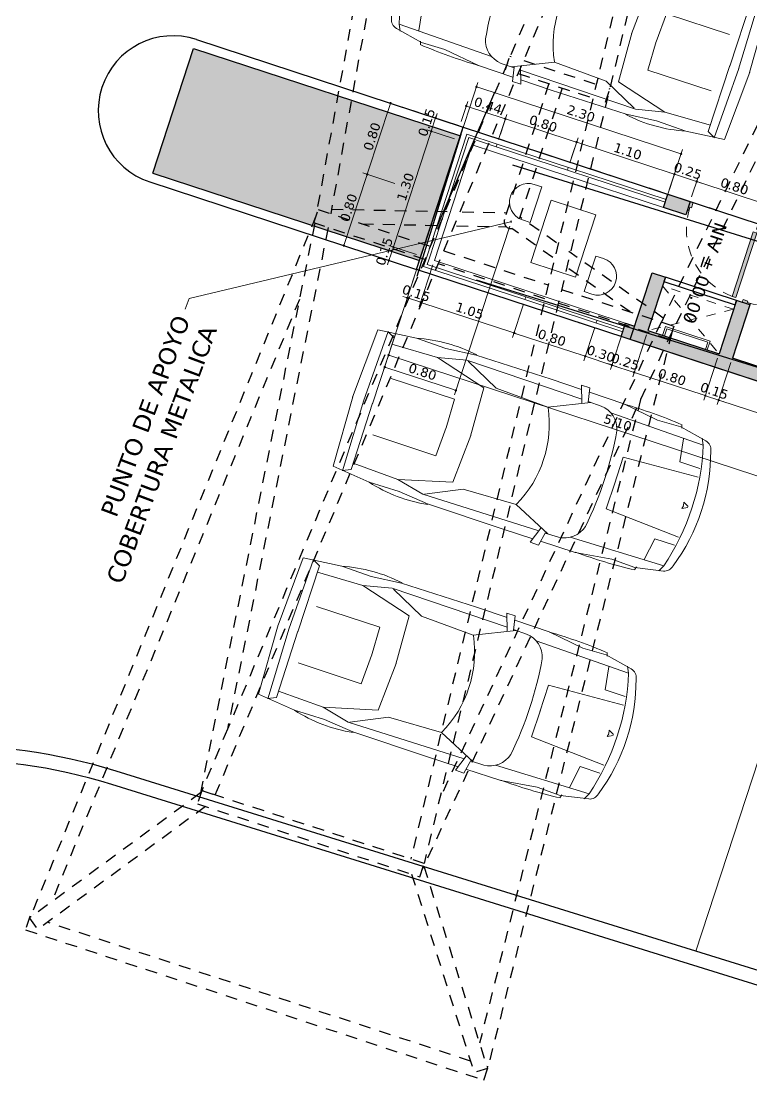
# Model space of a CAD drawing. Header units: millimetres. Extents: x 547073 to 557369, y 9424164 to 9429566.
# Drawn here: x 548942.98 to 548950.79, y 9427716.16 to 9427727.47 of the extents above; entities that cross this region are included whole.
import ezdxf
from ezdxf import colors
from ezdxf.entities.mleader import LeaderData, LeaderLine
from ezdxf.enums import TextEntityAlignment as Align
from ezdxf.math import Vec2, Vec3

# ---------------------------------------------------------------- set-up
doc = ezdxf.new("R2010")
doc.units = ezdxf.units.MM
doc.linetypes.add('Dash', pattern=[6.35, 3.175, -3.175])
doc.linetypes.add('HIDDEN2', pattern=[0.1875, 0.125, -0.0625])
for name, color, linetype, lineweight in [('- Cotas', 173, 'Continuous', 13), ('- Mobiliario', 30, 'Continuous', 13), ('- Muro', 4, 'Continuous', 25), ('- Muro.Bajo', 2, 'Continuous', 18), ('- Proyección', 8, 'Dash', 13), ('- Puertas', 1, 'Continuous', 13), ('- Texto', 5, 'Continuous', 13), ('- Vidrio', 151, 'Continuous', 5), ('a_MUEBLE', 3, 'Continuous', 5), ('GRASS', 81, 'Continuous', 0), ('textos', 52, 'Continuous', 20), ('trazado manzanas', 6, 'Continuous', 25), ('VEREDAS PATTY', 9, 'Continuous', 20), ('ZZZ - ELEVACIÓN 6', 250, 'Continuous', 5)]:
    doc.layers.add(name, color=color, linetype=linetype, lineweight=lineweight)
doc.layers.add('- Hatch', color=7, linetype='Continuous', lineweight=9, true_color=0x636363)
doc.layers.add('VEREDAS PP', color=9, linetype='Continuous')
doc.styles.add('- Txt K', font='verdana.ttf', dxfattribs={"height": 0.15})
doc.styles.add('B&B - Txt K', font='verdana.ttf', dxfattribs={"height": 0.1})
doc.dimstyles.new('1EN100 - MENORES', dxfattribs={"dimtxt": 0.1, "dimasz": 0.025, "dimexe": 0.05, "dimexo": 0.05, "dimgap": 0.025, "dimtad": 1, "dimzin": 1, "dimdsep": 46, "dimtxsty": 'B&B - Txt K', "dimblk": 'DOT', "dimcen": 0, "dimdle": 0.1, "dimclrd": 256, "dimclre": 256, "dimclrt": 7, "dimaunit": 1, "dimazin": 0, "dimtfac": 1, "dimtix": 1, "dimtmove": 0, "dimatfit": 1, "dimfxl": 0.1, "dimtvp": 1, "dimtolj": 1, "dimtzin": 0, "dimlwd": 9, "dimlwe": 9, "dimarcsym": 0})

# ---------------------------------------------------------------- blocks, each defined once
blk = doc.blocks.new('A$C59505A60')
at = {"true_color": 0xffffff}
h = blk.add_hatch(color=7, dxfattribs=at)
h.paths.add_polyline_path([(-0.019, 0.929), (-0.064, 0.925), (0.009, 0.114), (0.054, 0.118)])
h.paths.add_polyline_path([(0.033, 0.071), (0.013, 0.069), (0.009, 0.114), (-0.006, 0.112), (-0.01, 0.112), (0, 0), (0.039, 0.004)])
h.paths.add_polyline_path([(0.886, 0.194), (0.882, 0.193), (0.867, 0.192), (0.871, 0.147), (0.851, 0.145), (0.857, 0.078), (0.896, 0.081)])
at = {"lineweight": 9, "extrusion": (0, 0, -1)}
for p, q in [((-0.064, 0.925), (-0.019, 0.929)), ((0.009, 0.114), (-0.064, 0.925)), ((-0.019, 0.929), (0.054, 0.118)), ((0.054, 0.118), (0.009, 0.114))]:
    blk.add_line(p, q, dxfattribs=at)
at = {"lineweight": 9}
for p, q in [((0.851, 0.145), (0.871, 0.147)), ((0.857, 0.078), (0.851, 0.145)), ((0.867, 0.192), (0.882, 0.193)), ((0.871, 0.147), (0.867, 0.192)), ((0.882, 0.193), (0.886, 0.194)), ((0.886, 0.194), (0.896, 0.081)), ((-0.006, 0.112), (-0.01, 0.112)), ((-0.01, 0.112), (0, 0)), ((0.009, 0.114), (-0.006, 0.112)), ((0, 0), (0.039, 0.004)), ((0.013, 0.069), (0.009, 0.114)), ((0.033, 0.071), (0.013, 0.069)), ((0.039, 0.004), (0.033, 0.071)), ((0.896, 0.081), (0.857, 0.078))]:
    blk.add_line(p, q, dxfattribs=at)
at = {"color": 31, "linetype": 'HIDDEN2', "lineweight": 5}
blk.add_arc((0.013, 0.069), 0.861, 5.1936, 92.1948, dxfattribs=at)
blk = doc.blocks.new('_Dot')
at = {"color": 0, "linetype": 'ByBlock', "lineweight": -2}
blk.add_line((-0.5, 0), (-1, 0), dxfattribs=at)
at = {"color": 0, "linetype": 'ByBlock', "lineweight": 70, "const_width": 0.5}
blk.add_lwpolyline([(-0.25, 0, 1), (0.25, 0, 1)], format="xyb", close=True, dxfattribs=at)
blk = doc.blocks.new('*D11')
at = {"layer": '- Cotas', "lineweight": 9, "transparency": 16777216}
for p, q in [((543633.468, 9428082.49), (543633.468, 9428082.713)), ((543634.268, 9428082.49), (543634.268, 9428082.713)), ((543634.243, 9428082.663), (543633.493, 9428082.663))]:
    blk.add_line(p, q, dxfattribs=at)
at = {"layer": 'Defpoints', "color": 0, "transparency": 16777216}
for p in [(543633.468, 9428082.663), (543633.468, 9428082.44), (543634.268, 9428082.44)]:
    blk.add_point(p, dxfattribs=at)
at = {"layer": '- Cotas', "lineweight": 9, "transparency": 16777216, "xscale": 0.025, "yscale": 0.025, "zscale": 0.025, "rotation": 180}
blk.add_blockref('_Dot', (543633.468, 9428082.663), dxfattribs=at)
at = {"layer": '- Cotas', "lineweight": 9, "transparency": 16777216, "xscale": 0.025, "yscale": 0.025, "zscale": 0.025}
blk.add_blockref('_Dot', (543634.268, 9428082.663), dxfattribs=at)
at = {"layer": '- Cotas', "color": 7, "transparency": 16777216, "insert": (543633.868, 9428082.74), "char_height": 0.1, "attachment_point": 5, "style": 'B&B - Txt K'}
blk.add_mtext('\\A1;0.80', dxfattribs=at)
blk = doc.blocks.new('*D13')
at = {"layer": '- Cotas', "lineweight": 9, "transparency": 16777216}
for p, q in [((543633.218, 9428082.49), (543633.218, 9428082.713)), ((543633.468, 9428082.49), (543633.468, 9428082.713)), ((543633.193, 9428082.663), (543633.168, 9428082.663)), ((543633.468, 9428082.663), (543633.218, 9428082.663)), ((543633.493, 9428082.663), (543633.518, 9428082.663))]:
    blk.add_line(p, q, dxfattribs=at)
at = {"layer": 'Defpoints', "color": 0, "transparency": 16777216}
for p in [(543633.218, 9428082.663), (543633.218, 9428082.44), (543633.468, 9428082.44)]:
    blk.add_point(p, dxfattribs=at)
at = {"layer": '- Cotas', "lineweight": 9, "transparency": 16777216, "xscale": 0.025, "yscale": 0.025, "zscale": 0.025}
blk.add_blockref('_Dot', (543633.218, 9428082.663), dxfattribs=at)
at = {"layer": '- Cotas', "lineweight": 9, "transparency": 16777216, "xscale": 0.025, "yscale": 0.025, "zscale": 0.025, "rotation": 180}
blk.add_blockref('_Dot', (543633.468, 9428082.663), dxfattribs=at)
at = {"layer": '- Cotas', "color": 7, "transparency": 16777216, "insert": (543633.343, 9428082.74), "char_height": 0.1, "attachment_point": 5, "style": 'B&B - Txt K'}
blk.add_mtext('\\A1;0.25', dxfattribs=at)
blk = doc.blocks.new('ca_auto143')
at = {"layer": '- Hatch', "linetype": 'ByBlock'}
for p, q in [((-94.4, 77.5), (-61.5, 80.9)), ((-61.5, 80.9), (22.6, 81.4)), ((22.6, 81.4), (57, 81.2)), ((61.6, 67.8), (55.5, 85.6)), ((55.5, 85.6), (64.9, 85.6)), ((64.9, 85.6), (67.8, 70.4)), ((65.7, 81.1), (104.7, 80.8)), ((104.7, 80.8), (144, 75.4)), ((-172.9, -2.8), (-169.7, 73.9)), ((-169.7, 73.9), (-127.8, 78.3)), ((-158.7, 75.7), (-160.7, -3.1)), ((-159.1, 75.4), (-150.6, 71.2)), ((-150.6, 71.2), (-150.6, -3)), ((-127.8, 78.3), (-94.4, 77.5)), ((-99.9, 65.8), (-69.4, 72.6)), ((-69.4, 72.6), (60.4, 71.2)), ((-30.3, 54), (-67.6, 72)), ((70.6, 71.1), (28.6, 52)), ((67.6, 71.2), (82.4, 71)), ((144, 75.4), (170.2, 76.4)), ((170.2, 76.4), (200.3, 70.4)), ((170.6, 78.7), (171.6, 75.3)), ((198.9, 65.1), (195.5, 71.9)), ((-99.9, 65.8), (-150.6, 64.1)), ((-99.9, 65.8), (-42.8, 50.4)), ((94.4, 67), (198.9, 65.1)), ((176.8, 65.1), (180.7, 40.5)), ((-42.8, 50.4), (-40.3, -3)), ((28.6, 52), (-30.3, 54)), ((180.7, 40.5), (203, 40.5)), ((-140.1, 28.9), (-69, 29.1)), ((-69, 29.1), (-67.9, -2.8)), ((204.4, 31.1), (121.6, 26.4)), ((121.6, 26.4), (121.8, -3.7)), ((199, -2.4), (198.2, 0.9)), ((198.2, 0.9), (204, -2.2)), ((-172.9, -2.5), (-169.7, -79.2)), ((-158.7, -81), (-160.7, -2.2)), ((-150.6, -76.5), (-150.6, -2.3)), ((-69, -34.4), (-67.9, -2.5)), ((-42.8, -55.8), (-40.3, -2.3)), ((121.6, -31.7), (121.8, -1.6)), ((199, -2.9), (198.2, -6.2)), ((198.2, -6.2), (204, -3.1)), ((204.4, -36.4), (121.6, -31.7)), ((-140.1, -34.2), (-69, -34.4)), ((-99.9, -71.2), (-42.8, -55.8)), ((176.8, -70.4), (180.7, -45.8)), ((180.7, -45.8), (203, -45.8)), ((-30.3, -59.3), (-67.6, -77.4)), ((28.6, -57.3), (-30.3, -59.3)), ((70.6, -76.4), (28.6, -57.3)), ((-159.1, -80.8), (-150.6, -76.5)), ((-99.9, -71.2), (-150.6, -69.4)), ((-99.9, -71.2), (-69.4, -78)), ((-69.4, -78), (60.4, -76.6)), ((61.6, -73.1), (55.5, -90.9)), ((64.9, -90.9), (67.8, -75.7)), ((67.6, -76.5), (82.4, -76.3)), ((94.4, -72.4), (198.9, -70.4)), ((170.2, -81.7), (200.3, -75.7)), ((198.9, -70.4), (195.5, -77.2)), ((-169.7, -79.2), (-127.8, -83.6)), ((-127.8, -83.6), (-94.4, -82.8)), ((-94.4, -82.8), (-61.5, -86.2)), ((-61.5, -86.2), (22.6, -86.8)), ((22.6, -86.8), (57, -86.5)), ((65.7, -86.4), (104.7, -86.1)), ((104.7, -86.1), (144, -80.7)), ((144, -80.7), (170.2, -81.7)), ((170.6, -84), (171.6, -80.6)), ((55.5, -90.9), (64.9, -90.9))]:
    blk.add_line(p, q, dxfattribs=at)
for centre, radius, start, end in [((-86.9, -78.1), 161.6, 80.8054, 104.642), ((123.2, -475.6), 556.5, 85.0805, 91.8902), ((80.8, 44.7), 26.3, 13.928, 86.4903), ((198.3, 60.4), 10.2, 9.1082, 78.6925), ((-37.1, -2.7), 245.5, 343.9881, 16.0119), ((15.3, -2.7), 203.6, 341.4744, 18.5256), ((-79.4, -2.7), 121.1, 333.3754, 26.6246), ((-271.5, -2.7), 381.7, 351.9077, 8.0923), ((80.8, -50), 26.3, 273.5097, 346.072), ((198.3, -65.7), 10.2, 281.3075, 350.8918), ((-86.9, 72.8), 161.6, 255.358, 279.1946), ((123.2, 470.3), 556.5, 268.1098, 274.9195)]:
    blk.add_arc(centre, radius, start, end, dxfattribs=at)
blk = doc.blocks.new('*D15')
at = {"layer": '- Cotas', "lineweight": 9, "transparency": 16777216}
for p, q in [((543630.409, 9428082.44), (543630.05, 9428082.44)), ((543630.1, 9428082.415), (543630.1, 9428081.665)), ((543630.409, 9428081.64), (543630.05, 9428081.64))]:
    blk.add_line(p, q, dxfattribs=at)
at = {"layer": 'Defpoints', "color": 0, "transparency": 16777216}
for p in [(543630.459, 9428082.44), (543630.1, 9428081.64), (543630.459, 9428081.64)]:
    blk.add_point(p, dxfattribs=at)
at = {"layer": '- Cotas', "lineweight": 9, "transparency": 16777216, "xscale": 0.025, "yscale": 0.025, "zscale": 0.025}
for p, rotation in [((543630.1, 9428082.44), 90), ((543630.1, 9428081.64), 270)]:
    blk.add_blockref('_Dot', p, dxfattribs=dict(at, rotation=rotation))
at = {"layer": '- Cotas', "color": 7, "transparency": 16777216, "insert": (543630.023, 9428082.04), "char_height": 0.1, "attachment_point": 5, "rotation": 90, "style": 'B&B - Txt K'}
blk.add_mtext('\\A1;0.80', dxfattribs=at)
blk = doc.blocks.new('*D29')
at = {"layer": '- Cotas', "lineweight": 9, "transparency": 16777216}
for p, q in [((543630.868, 9428082.29), (543630.557, 9428082.29)), ((543630.607, 9428082.265), (543630.607, 9428081.015)), ((543630.868, 9428080.99), (543630.557, 9428080.99))]:
    blk.add_line(p, q, dxfattribs=at)
at = {"layer": 'Defpoints', "color": 0, "transparency": 16777216}
for p in [(543630.918, 9428082.29), (543630.607, 9428080.99), (543630.918, 9428080.99)]:
    blk.add_point(p, dxfattribs=at)
at = {"layer": '- Cotas', "lineweight": 9, "transparency": 16777216, "xscale": 0.025, "yscale": 0.025, "zscale": 0.025}
for p, rotation in [((543630.607, 9428082.29), 90), ((543630.607, 9428080.99), 270)]:
    blk.add_blockref('_Dot', p, dxfattribs=dict(at, rotation=rotation))
at = {"layer": '- Cotas', "color": 7, "transparency": 16777216, "insert": (543630.53, 9428081.64), "char_height": 0.1, "attachment_point": 5, "rotation": 90, "style": 'B&B - Txt K'}
blk.add_mtext('\\A1;1.30', dxfattribs=at)
blk = doc.blocks.new('*D30')
at = {"layer": '- Cotas', "lineweight": 9, "transparency": 16777216}
for p, q in [((543630.607, 9428082.465), (543630.607, 9428082.49)), ((543630.868, 9428082.44), (543630.557, 9428082.44)), ((543630.607, 9428082.29), (543630.607, 9428082.44)), ((543630.868, 9428082.29), (543630.557, 9428082.29)), ((543630.607, 9428082.265), (543630.607, 9428082.24))]:
    blk.add_line(p, q, dxfattribs=at)
at = {"layer": 'Defpoints', "color": 0, "transparency": 16777216}
for p in [(543630.607, 9428082.44), (543630.918, 9428082.44), (543630.918, 9428082.29)]:
    blk.add_point(p, dxfattribs=at)
at = {"layer": '- Cotas', "lineweight": 9, "transparency": 16777216, "xscale": 0.025, "yscale": 0.025, "zscale": 0.025}
for p, rotation in [((543630.607, 9428082.44), 270), ((543630.607, 9428082.29), 90)]:
    blk.add_blockref('_Dot', p, dxfattribs=dict(at, rotation=rotation))
at = {"layer": '- Cotas', "color": 7, "transparency": 16777216, "insert": (543630.53, 9428082.365), "char_height": 0.1, "attachment_point": 5, "rotation": 90, "style": 'B&B - Txt K'}
blk.add_mtext('\\A1;0.15', dxfattribs=at)
blk = doc.blocks.new('*D31')
at = {"layer": '- Cotas', "lineweight": 9, "transparency": 16777216}
for p, q in [((543630.868, 9428080.99), (543630.557, 9428080.99)), ((543630.607, 9428081.015), (543630.607, 9428081.04)), ((543630.607, 9428080.99), (543630.607, 9428080.84)), ((543630.868, 9428080.84), (543630.557, 9428080.84)), ((543630.607, 9428080.815), (543630.607, 9428080.79))]:
    blk.add_line(p, q, dxfattribs=at)
at = {"layer": 'Defpoints', "color": 0, "transparency": 16777216}
for p in [(543630.918, 9428080.99), (543630.607, 9428080.84), (543630.918, 9428080.84)]:
    blk.add_point(p, dxfattribs=at)
at = {"layer": '- Cotas', "lineweight": 9, "transparency": 16777216, "xscale": 0.025, "yscale": 0.025, "zscale": 0.025}
for p, rotation in [((543630.607, 9428080.99), 270), ((543630.607, 9428080.84), 90)]:
    blk.add_blockref('_Dot', p, dxfattribs=dict(at, rotation=rotation))
at = {"layer": '- Cotas', "color": 7, "transparency": 16777216, "insert": (543630.53, 9428080.915), "char_height": 0.1, "attachment_point": 5, "rotation": 90, "style": 'B&B - Txt K'}
blk.add_mtext('\\A1;0.15', dxfattribs=at)
blk = doc.blocks.new('*D32')
at = {"layer": '- Cotas', "lineweight": 9, "transparency": 16777216}
for p, q in [((543630.409, 9428081.64), (543630.05, 9428081.64)), ((543630.1, 9428081.615), (543630.1, 9428080.865)), ((543630.507, 9428080.84), (543630.05, 9428080.84))]:
    blk.add_line(p, q, dxfattribs=at)
at = {"layer": 'Defpoints', "color": 0, "transparency": 16777216}
for p in [(543630.459, 9428081.64), (543630.1, 9428080.84), (543630.557, 9428080.84)]:
    blk.add_point(p, dxfattribs=at)
at = {"layer": '- Cotas', "lineweight": 9, "transparency": 16777216, "xscale": 0.025, "yscale": 0.025, "zscale": 0.025}
for p, rotation in [((543630.1, 9428081.64), 90), ((543630.1, 9428080.84), 270)]:
    blk.add_blockref('_Dot', p, dxfattribs=dict(at, rotation=rotation))
at = {"layer": '- Cotas', "color": 7, "transparency": 16777216, "insert": (543630.023, 9428081.24), "char_height": 0.1, "attachment_point": 5, "rotation": 90, "style": 'B&B - Txt K'}
blk.add_mtext('\\A1;0.80', dxfattribs=at)
blk = doc.blocks.new('*D34')
at = {"layer": '- Cotas', "lineweight": 9, "transparency": 16777216}
for p, q in [((543630.918, 9428082.34), (543630.918, 9428082.941)), ((543633.218, 9428082.34), (543633.218, 9428082.941)), ((543633.193, 9428082.891), (543630.943, 9428082.891))]:
    blk.add_line(p, q, dxfattribs=at)
at = {"layer": 'Defpoints', "color": 0, "transparency": 16777216}
for p in [(543630.918, 9428082.891), (543630.918, 9428082.29), (543633.218, 9428082.29)]:
    blk.add_point(p, dxfattribs=at)
at = {"layer": '- Cotas', "lineweight": 9, "transparency": 16777216, "xscale": 0.025, "yscale": 0.025, "zscale": 0.025, "rotation": 180}
blk.add_blockref('_Dot', (543630.918, 9428082.891), dxfattribs=at)
at = {"layer": '- Cotas', "lineweight": 9, "transparency": 16777216, "xscale": 0.025, "yscale": 0.025, "zscale": 0.025}
blk.add_blockref('_Dot', (543633.218, 9428082.891), dxfattribs=at)
at = {"layer": '- Cotas', "color": 7, "transparency": 16777216, "insert": (543632.068, 9428082.968), "char_height": 0.1, "attachment_point": 5, "style": 'B&B - Txt K'}
blk.add_mtext('\\A1;2.30', dxfattribs=at)
blk = doc.blocks.new('*D36')
at = {"layer": '- Cotas', "lineweight": 9, "transparency": 16777216}
for p, q in [((543631.318, 9428082.43), (543631.318, 9428082.713)), ((543632.118, 9428082.43), (543632.118, 9428082.713)), ((543632.093, 9428082.663), (543631.343, 9428082.663))]:
    blk.add_line(p, q, dxfattribs=at)
at = {"layer": 'Defpoints', "color": 0, "transparency": 16777216}
for p in [(543631.318, 9428082.663), (543631.318, 9428082.38), (543632.118, 9428082.38)]:
    blk.add_point(p, dxfattribs=at)
at = {"layer": '- Cotas', "lineweight": 9, "transparency": 16777216, "xscale": 0.025, "yscale": 0.025, "zscale": 0.025, "rotation": 180}
blk.add_blockref('_Dot', (543631.318, 9428082.663), dxfattribs=at)
at = {"layer": '- Cotas', "lineweight": 9, "transparency": 16777216, "xscale": 0.025, "yscale": 0.025, "zscale": 0.025}
blk.add_blockref('_Dot', (543632.118, 9428082.663), dxfattribs=at)
at = {"layer": '- Cotas', "color": 7, "transparency": 16777216, "insert": (543631.718, 9428082.74), "char_height": 0.1, "attachment_point": 5, "style": 'B&B - Txt K'}
blk.add_mtext('\\A1;0.80', dxfattribs=at)
blk = doc.blocks.new('*D38')
at = {"layer": '- Cotas', "lineweight": 9, "transparency": 16777216}
for p, q in [((543632.118, 9428082.49), (543632.118, 9428082.713)), ((543633.218, 9428082.49), (543633.218, 9428082.713)), ((543633.193, 9428082.663), (543632.143, 9428082.663))]:
    blk.add_line(p, q, dxfattribs=at)
at = {"layer": 'Defpoints', "color": 0, "transparency": 16777216}
for p in [(543632.118, 9428082.663), (543632.118, 9428082.44), (543633.218, 9428082.44)]:
    blk.add_point(p, dxfattribs=at)
at = {"layer": '- Cotas', "lineweight": 9, "transparency": 16777216, "xscale": 0.025, "yscale": 0.025, "zscale": 0.025, "rotation": 180}
blk.add_blockref('_Dot', (543632.118, 9428082.663), dxfattribs=at)
at = {"layer": '- Cotas', "lineweight": 9, "transparency": 16777216, "xscale": 0.025, "yscale": 0.025, "zscale": 0.025}
blk.add_blockref('_Dot', (543633.218, 9428082.663), dxfattribs=at)
at = {"layer": '- Cotas', "color": 7, "transparency": 16777216, "insert": (543632.668, 9428082.74), "char_height": 0.1, "attachment_point": 5, "style": 'B&B - Txt K'}
blk.add_mtext('\\A1;1.10', dxfattribs=at)
blk = doc.blocks.new('*D40')
at = {"layer": '- Cotas', "lineweight": 9, "transparency": 16777216}
for p, q in [((543630.878, 9428082.49), (543630.878, 9428082.713)), ((543631.318, 9428082.49), (543631.318, 9428082.713)), ((543630.903, 9428082.663), (543631.293, 9428082.663))]:
    blk.add_line(p, q, dxfattribs=at)
at = {"layer": 'Defpoints', "color": 0, "transparency": 16777216}
for p in [(543631.318, 9428082.663), (543630.878, 9428082.44), (543631.318, 9428082.44)]:
    blk.add_point(p, dxfattribs=at)
at = {"layer": '- Cotas', "lineweight": 9, "transparency": 16777216, "xscale": 0.025, "yscale": 0.025, "zscale": 0.025, "rotation": 180}
blk.add_blockref('_Dot', (543630.878, 9428082.663), dxfattribs=at)
at = {"layer": '- Cotas', "lineweight": 9, "transparency": 16777216, "xscale": 0.025, "yscale": 0.025, "zscale": 0.025}
blk.add_blockref('_Dot', (543631.318, 9428082.663), dxfattribs=at)
at = {"layer": '- Cotas', "color": 7, "transparency": 16777216, "insert": (543631.098, 9428082.74), "char_height": 0.1, "attachment_point": 5, "style": 'B&B - Txt K'}
blk.add_mtext('\\A1;0.44', dxfattribs=at)
blk = doc.blocks.new('*D42')
at = {"layer": '- Cotas', "lineweight": 9, "transparency": 16777216}
for p, q in [((543631.068, 9428080.94), (543631.068, 9428080.47)), ((543630.918, 9428080.79), (543630.918, 9428080.47)), ((543630.893, 9428080.52), (543630.868, 9428080.52)), ((543630.918, 9428080.52), (543631.068, 9428080.52)), ((543631.093, 9428080.52), (543631.118, 9428080.52))]:
    blk.add_line(p, q, dxfattribs=at)
at = {"layer": 'Defpoints', "color": 0, "transparency": 16777216}
for p in [(543631.068, 9428080.99), (543630.918, 9428080.84), (543631.068, 9428080.52)]:
    blk.add_point(p, dxfattribs=at)
at = {"layer": '- Cotas', "lineweight": 9, "transparency": 16777216, "xscale": 0.025, "yscale": 0.025, "zscale": 0.025}
blk.add_blockref('_Dot', (543630.918, 9428080.52), dxfattribs=at)
at = {"layer": '- Cotas', "lineweight": 9, "transparency": 16777216, "xscale": 0.025, "yscale": 0.025, "zscale": 0.025, "rotation": 180}
blk.add_blockref('_Dot', (543631.068, 9428080.52), dxfattribs=at)
at = {"layer": '- Cotas', "color": 7, "transparency": 16777216, "insert": (543630.993, 9428080.597), "char_height": 0.1, "attachment_point": 5, "style": 'B&B - Txt K'}
blk.add_mtext('\\A1;0.15', dxfattribs=at)
blk = doc.blocks.new('*D43')
at = {"layer": '- Cotas', "lineweight": 9, "transparency": 16777216}
for p, q in [((543630.918, 9428080.79), (543630.918, 9428079.828)), ((543636.018, 9428080.79), (543636.018, 9428079.828)), ((543630.943, 9428079.878), (543635.993, 9428079.878))]:
    blk.add_line(p, q, dxfattribs=at)
at = {"layer": 'Defpoints', "color": 0, "transparency": 16777216}
for p in [(543630.918, 9428080.84), (543636.018, 9428080.84), (543636.018, 9428079.878)]:
    blk.add_point(p, dxfattribs=at)
at = {"layer": '- Cotas', "lineweight": 9, "transparency": 16777216, "xscale": 0.025, "yscale": 0.025, "zscale": 0.025, "rotation": 180}
blk.add_blockref('_Dot', (543630.918, 9428079.878), dxfattribs=at)
at = {"layer": '- Cotas', "lineweight": 9, "transparency": 16777216, "xscale": 0.025, "yscale": 0.025, "zscale": 0.025}
blk.add_blockref('_Dot', (543636.018, 9428079.878), dxfattribs=at)
at = {"layer": '- Cotas', "color": 7, "transparency": 16777216, "insert": (543633.468, 9428079.955), "char_height": 0.1, "attachment_point": 5, "style": 'B&B - Txt K'}
blk.add_mtext('\\A1;5.10', dxfattribs=at)
blk = doc.blocks.new('*D45')
at = {"layer": '- Cotas', "lineweight": 9, "transparency": 16777216}
for p, q in [((543634.418, 9428080.94), (543634.418, 9428080.47)), ((543635.868, 9428080.94), (543635.868, 9428080.47)), ((543635.843, 9428080.52), (543634.443, 9428080.52))]:
    blk.add_line(p, q, dxfattribs=at)
at = {"layer": 'Defpoints', "color": 0, "transparency": 16777216}
for p in [(543634.418, 9428080.99), (543635.868, 9428080.99), (543634.418, 9428080.52)]:
    blk.add_point(p, dxfattribs=at)
at = {"layer": '- Cotas', "lineweight": 9, "transparency": 16777216, "xscale": 0.025, "yscale": 0.025, "zscale": 0.025, "rotation": 180}
blk.add_blockref('_Dot', (543634.418, 9428080.52), dxfattribs=at)
at = {"layer": '- Cotas', "lineweight": 9, "transparency": 16777216, "xscale": 0.025, "yscale": 0.025, "zscale": 0.025}
blk.add_blockref('_Dot', (543635.868, 9428080.52), dxfattribs=at)
at = {"layer": '- Cotas', "color": 7, "transparency": 16777216, "insert": (543635.143, 9428080.596), "char_height": 0.1, "attachment_point": 5, "style": 'B&B - Txt K'}
blk.add_mtext('\\A1;1.45', dxfattribs=at)
blk = doc.blocks.new('*D46')
at = {"layer": '- Cotas', "lineweight": 9, "transparency": 16777216}
for p, q in [((543634.268, 9428080.94), (543634.268, 9428080.47)), ((543634.418, 9428080.94), (543634.418, 9428080.47)), ((543634.243, 9428080.52), (543634.218, 9428080.52)), ((543634.418, 9428080.52), (543634.268, 9428080.52)), ((543634.443, 9428080.52), (543634.468, 9428080.52))]:
    blk.add_line(p, q, dxfattribs=at)
at = {"layer": 'Defpoints', "color": 0, "transparency": 16777216}
for p in [(543634.268, 9428080.99), (543634.418, 9428080.99), (543634.268, 9428080.52)]:
    blk.add_point(p, dxfattribs=at)
at = {"layer": '- Cotas', "lineweight": 9, "transparency": 16777216, "xscale": 0.025, "yscale": 0.025, "zscale": 0.025}
blk.add_blockref('_Dot', (543634.268, 9428080.52), dxfattribs=at)
at = {"layer": '- Cotas', "lineweight": 9, "transparency": 16777216, "xscale": 0.025, "yscale": 0.025, "zscale": 0.025, "rotation": 180}
blk.add_blockref('_Dot', (543634.418, 9428080.52), dxfattribs=at)
at = {"layer": '- Cotas', "color": 7, "transparency": 16777216, "insert": (543634.343, 9428080.597), "char_height": 0.1, "attachment_point": 5, "style": 'B&B - Txt K'}
blk.add_mtext('\\A1;0.15', dxfattribs=at)
blk = doc.blocks.new('*D47')
at = {"layer": '- Cotas', "lineweight": 9, "transparency": 16777216}
for p, q in [((543633.468, 9428080.94), (543633.468, 9428080.47)), ((543634.268, 9428080.94), (543634.268, 9428080.47)), ((543634.243, 9428080.52), (543633.493, 9428080.52))]:
    blk.add_line(p, q, dxfattribs=at)
at = {"layer": 'Defpoints', "color": 0, "transparency": 16777216}
for p in [(543633.468, 9428080.99), (543634.268, 9428080.99), (543633.468, 9428080.52)]:
    blk.add_point(p, dxfattribs=at)
at = {"layer": '- Cotas', "lineweight": 9, "transparency": 16777216, "xscale": 0.025, "yscale": 0.025, "zscale": 0.025, "rotation": 180}
blk.add_blockref('_Dot', (543633.468, 9428080.52), dxfattribs=at)
at = {"layer": '- Cotas', "lineweight": 9, "transparency": 16777216, "xscale": 0.025, "yscale": 0.025, "zscale": 0.025}
blk.add_blockref('_Dot', (543634.268, 9428080.52), dxfattribs=at)
at = {"layer": '- Cotas', "color": 7, "transparency": 16777216, "insert": (543633.868, 9428080.597), "char_height": 0.1, "attachment_point": 5, "style": 'B&B - Txt K'}
blk.add_mtext('\\A1;0.80', dxfattribs=at)
blk = doc.blocks.new('*D48')
at = {"layer": '- Cotas', "lineweight": 9, "transparency": 16777216}
for p, q in [((543633.218, 9428080.94), (543633.218, 9428080.47)), ((543633.468, 9428080.94), (543633.468, 9428080.47)), ((543633.193, 9428080.52), (543633.168, 9428080.52)), ((543633.468, 9428080.52), (543633.218, 9428080.52)), ((543633.493, 9428080.52), (543633.518, 9428080.52))]:
    blk.add_line(p, q, dxfattribs=at)
at = {"layer": 'Defpoints', "color": 0, "transparency": 16777216}
for p in [(543633.218, 9428080.99), (543633.468, 9428080.99), (543633.218, 9428080.52)]:
    blk.add_point(p, dxfattribs=at)
at = {"layer": '- Cotas', "lineweight": 9, "transparency": 16777216, "xscale": 0.025, "yscale": 0.025, "zscale": 0.025}
blk.add_blockref('_Dot', (543633.218, 9428080.52), dxfattribs=at)
at = {"layer": '- Cotas', "lineweight": 9, "transparency": 16777216, "xscale": 0.025, "yscale": 0.025, "zscale": 0.025, "rotation": 180}
blk.add_blockref('_Dot', (543633.468, 9428080.52), dxfattribs=at)
at = {"layer": '- Cotas', "color": 7, "transparency": 16777216, "insert": (543633.343, 9428080.597), "char_height": 0.1, "attachment_point": 5, "style": 'B&B - Txt K'}
blk.add_mtext('\\A1;0.25', dxfattribs=at)
blk = doc.blocks.new('*D49')
at = {"layer": '- Cotas', "lineweight": 9, "transparency": 16777216}
for p, q in [((543633.218, 9428080.94), (543633.218, 9428080.47)), ((543632.918, 9428080.844), (543632.918, 9428080.47)), ((543632.893, 9428080.52), (543632.868, 9428080.52)), ((543633.218, 9428080.52), (543632.918, 9428080.52)), ((543633.243, 9428080.52), (543633.268, 9428080.52))]:
    blk.add_line(p, q, dxfattribs=at)
at = {"layer": 'Defpoints', "color": 0, "transparency": 16777216}
for p in [(543633.218, 9428080.99), (543632.918, 9428080.894), (543632.918, 9428080.52)]:
    blk.add_point(p, dxfattribs=at)
at = {"layer": '- Cotas', "lineweight": 9, "transparency": 16777216, "xscale": 0.025, "yscale": 0.025, "zscale": 0.025}
blk.add_blockref('_Dot', (543632.918, 9428080.52), dxfattribs=at)
at = {"layer": '- Cotas', "lineweight": 9, "transparency": 16777216, "xscale": 0.025, "yscale": 0.025, "zscale": 0.025, "rotation": 180}
blk.add_blockref('_Dot', (543633.218, 9428080.52), dxfattribs=at)
at = {"layer": '- Cotas', "color": 7, "transparency": 16777216, "insert": (543633.068, 9428080.597), "char_height": 0.1, "attachment_point": 5, "style": 'B&B - Txt K'}
blk.add_mtext('\\A1;0.30', dxfattribs=at)
blk = doc.blocks.new('*D50')
at = {"layer": '- Cotas', "lineweight": 9, "transparency": 16777216}
for p, q in [((543632.118, 9428080.844), (543632.118, 9428080.47)), ((543632.918, 9428080.844), (543632.918, 9428080.47)), ((543632.893, 9428080.52), (543632.143, 9428080.52))]:
    blk.add_line(p, q, dxfattribs=at)
at = {"layer": 'Defpoints', "color": 0, "transparency": 16777216}
for p in [(543632.118, 9428080.894), (543632.918, 9428080.894), (543632.118, 9428080.52)]:
    blk.add_point(p, dxfattribs=at)
at = {"layer": '- Cotas', "lineweight": 9, "transparency": 16777216, "xscale": 0.025, "yscale": 0.025, "zscale": 0.025, "rotation": 180}
blk.add_blockref('_Dot', (543632.118, 9428080.52), dxfattribs=at)
at = {"layer": '- Cotas', "lineweight": 9, "transparency": 16777216, "xscale": 0.025, "yscale": 0.025, "zscale": 0.025}
blk.add_blockref('_Dot', (543632.918, 9428080.52), dxfattribs=at)
at = {"layer": '- Cotas', "color": 7, "transparency": 16777216, "insert": (543632.518, 9428080.597), "char_height": 0.1, "attachment_point": 5, "style": 'B&B - Txt K'}
blk.add_mtext('\\A1;0.80', dxfattribs=at)
blk = doc.blocks.new('*D51')
at = {"layer": '- Cotas', "lineweight": 9, "transparency": 16777216}
for p, q in [((543631.068, 9428080.94), (543631.068, 9428080.47)), ((543632.118, 9428080.844), (543632.118, 9428080.47)), ((543632.093, 9428080.52), (543631.093, 9428080.52))]:
    blk.add_line(p, q, dxfattribs=at)
at = {"layer": 'Defpoints', "color": 0, "transparency": 16777216}
for p in [(543631.068, 9428080.99), (543632.118, 9428080.894), (543631.068, 9428080.52)]:
    blk.add_point(p, dxfattribs=at)
at = {"layer": '- Cotas', "lineweight": 9, "transparency": 16777216, "xscale": 0.025, "yscale": 0.025, "zscale": 0.025, "rotation": 180}
blk.add_blockref('_Dot', (543631.068, 9428080.52), dxfattribs=at)
at = {"layer": '- Cotas', "lineweight": 9, "transparency": 16777216, "xscale": 0.025, "yscale": 0.025, "zscale": 0.025}
blk.add_blockref('_Dot', (543632.118, 9428080.52), dxfattribs=at)
at = {"layer": '- Cotas', "color": 7, "transparency": 16777216, "insert": (543631.593, 9428080.597), "char_height": 0.1, "attachment_point": 5, "style": 'B&B - Txt K'}
blk.add_mtext('\\A1;1.05', dxfattribs=at)
blk = doc.blocks.new('*D52')
at = {"layer": '- Cotas', "lineweight": 9, "transparency": 16777216}
for p, q in [((543630.918, 9428081.59), (543630.918, 9428079.694)), ((543631.718, 9428081.59), (543631.718, 9428079.694)), ((543630.943, 9428079.744), (543631.693, 9428079.744))]:
    blk.add_line(p, q, dxfattribs=at)
at = {"layer": 'Defpoints', "color": 0, "transparency": 16777216}
for p in [(543630.918, 9428081.64), (543631.718, 9428081.64), (543631.718, 9428079.744)]:
    blk.add_point(p, dxfattribs=at)
at = {"layer": '- Cotas', "lineweight": 9, "transparency": 16777216, "xscale": 0.025, "yscale": 0.025, "zscale": 0.025, "rotation": 180}
blk.add_blockref('_Dot', (543630.918, 9428079.744), dxfattribs=at)
at = {"layer": '- Cotas', "lineweight": 9, "transparency": 16777216, "xscale": 0.025, "yscale": 0.025, "zscale": 0.025}
blk.add_blockref('_Dot', (543631.718, 9428079.744), dxfattribs=at)
at = {"layer": '- Cotas', "color": 7, "transparency": 16777216, "insert": (543631.318, 9428079.821), "char_height": 0.1, "attachment_point": 5, "style": 'B&B - Txt K'}
blk.add_mtext('\\A1;0.80', dxfattribs=at)
blk = doc.blocks.new('XWX')
at = {"layer": '- Hatch', "transparency": 33554684}
h = blk.add_hatch(color=256, dxfattribs=at)
h.dxf.hatch_style = 1
h.paths.add_polyline_path([(543634.268, 9428080.84), (543634.268, 9428080.99), (543633.468, 9428080.99), (543633.468, 9428081.59), (543633.318, 9428081.59), (543633.318, 9428080.99), (543633.218, 9428080.99), (543633.218, 9428080.84)])
h.paths.add_polyline_path([(543636.018, 9428081.09), (543635.868, 9428081.09), (543635.868, 9428080.99), (543634.418, 9428080.99), (543634.418, 9428081.59), (543634.268, 9428081.59), (543634.268, 9428080.99), (543634.268, 9428080.84), (543636.018, 9428080.84)])
h.paths.add_polyline_path([(543635.868, 9428082.19), (543636.018, 9428082.19), (543636.018, 9428082.44), (543634.268, 9428082.44), (543634.268, 9428082.29), (543635.868, 9428082.29)])
h.paths.add_polyline_path([(543633.468, 9428082.44), (543633.468, 9428082.29), (543633.218, 9428082.29), (543633.218, 9428082.44)])
at = {"layer": 'GRASS'}
h = blk.add_hatch(color=256, dxfattribs=at)
h.dxf.hatch_style = 1
h.paths.add_polyline_path([(543630.918, 9428082.34), (543627.918, 9428082.34), (543627.918, 9428080.94), (543630.918, 9428080.94)])
at = {"layer": '- Mobiliario'}
for points in [[(543631.915, 9428082.094), (543631.915, 9428081.694), (543631.827, 9428081.694, -1), (543631.827, 9428082.094)], [(543632.692, 9428081.172), (543632.692, 9428081.572), (543632.78, 9428081.572, -1), (543632.78, 9428081.172)]]:
    blk.add_lwpolyline(points, format="xyb", close=True, dxfattribs=at)
blk.add_lwpolyline([(543632.554, 9428081.991), (543632.554, 9428081.291), (543632.054, 9428081.291), (543632.054, 9428081.991)], close=True, dxfattribs=at)
at = {"layer": '- Muro'}
blk.add_lwpolyline([(543633.468, 9428082.44), (543633.468, 9428082.29), (543633.218, 9428082.29), (543633.218, 9428082.44)], close=True, dxfattribs=at)
for points in [[(543636.018, 9428081.09), (543636.018, 9428080.84), (543634.268, 9428080.84), (543634.268, 9428080.84), (543633.318, 9428080.84), (543633.318, 9428081.59), (543633.318, 9428081.59), (543633.468, 9428081.59), (543633.468, 9428080.99), (543634.268, 9428080.99)], [(543634.268, 9428081.59), (543634.268, 9428080.99)], [(543634.418, 9428081.59), (543634.268, 9428081.59)], [(543634.418, 9428081.59), (543634.418, 9428080.99)], [(543633.318, 9428080.84), (543633.218, 9428080.84), (543633.218, 9428080.99), (543633.318, 9428080.99)], [(543635.868, 9428081.09), (543635.868, 9428080.99), (543634.418, 9428080.99)]]:
    blk.add_lwpolyline(points, dxfattribs=at)
at = {"layer": '- Muro', "color": 1}
blk.add_lwpolyline([(543634.268, 9428081.59), (543633.468, 9428081.59), (543633.468, 9428081.54), (543634.268, 9428081.54), (543634.268, 9428081.59)], dxfattribs=at)
at = {"layer": '- Muro.Bajo', "transparency": 33554684}
for points in [[(543631.318, 9428082.44), (543630.918, 9428082.44), (543630.918, 9428080.84), (543631.068, 9428080.84), (543632.118, 9428080.84)], [(543632.118, 9428082.44), (543631.318, 9428082.44)], [(543631.318, 9428082.38), (543631.318, 9428082.35)], [(543633.218, 9428082.44), (543632.118, 9428082.44)], [(543632.118, 9428082.35), (543632.118, 9428082.38)], [(543632.118, 9428080.99), (543631.068, 9428080.99), (543631.068, 9428082.29), (543631.318, 9428082.29)], [(543631.318, 9428082.29), (543632.118, 9428082.29)], [(543632.118, 9428082.29), (543633.218, 9428082.29)], [(543632.118, 9428080.99), (543632.118, 9428080.99), (543632.918, 9428080.99)], [(543633.318, 9428080.99), (543632.918, 9428080.99)], [(543634.134, 9428080.99), (543634.134, 9428081.09), (543633.634, 9428081.09), (543633.634, 9428080.99)], [(543634.114, 9428080.99), (543634.114, 9428081.07), (543633.654, 9428081.07), (543633.654, 9428080.99)], [(543632.118, 9428080.894), (543632.118, 9428080.924)], [(543632.918, 9428080.924), (543632.918, 9428080.894)], [(543632.918, 9428080.84), (543632.918, 9428080.84), (543632.118, 9428080.84)], [(543632.918, 9428080.84), (543633.318, 9428080.84)]]:
    blk.add_lwpolyline(points, dxfattribs=at)
at = {"layer": '- Proyección', "ltscale": 0.02}
for points in [[(543633.468, 9428081.49), (543634.268, 9428080.99)], [(543634.268, 9428081.49), (543633.468, 9428080.99)], [(543634.268, 9428081.49), (543633.468, 9428081.49)]]:
    blk.add_lwpolyline(points, dxfattribs=at)
at = {"layer": '- Vidrio', "transparency": 33554684}
for points in [[(543631.318, 9428082.38), (543630.978, 9428082.38), (543630.978, 9428080.99), (543630.978, 9428080.894), (543632.118, 9428080.894)], [(543631.318, 9428082.35), (543631.008, 9428082.35), (543631.008, 9428080.99), (543631.008, 9428080.924), (543632.118, 9428080.924)], [(543633.218, 9428082.38), (543631.318, 9428082.38)], [(543633.218, 9428082.35), (543631.318, 9428082.35)], [(543632.118, 9428080.924), (543633.218, 9428080.924)], [(543632.118, 9428080.894), (543633.218, 9428080.894)]]:
    blk.add_lwpolyline(points, dxfattribs=at)
blk.add_lwpolyline([(543630.98, 9428081.318), (543631.124, 9428082.898)])
at = {"color": 1}
blk.add_lwpolyline([(543636.018, 9428082.44), (543636.018, 9428080.84), (543630.918, 9428080.84), (543630.918, 9428082.44)], close=True, dxfattribs=at)
at = {"layer": 'trazado manzanas'}
for points in [[(543627.918, 9428082.44), (543630.918, 9428082.44)], [(543627.918, 9428082.34), (543630.918, 9428082.34)], [(543627.918, 9428080.94), (543627.918, 9428082.34)], [(543630.918, 9428080.94), (543630.918, 9428082.34)], [(543627.918, 9428080.94), (543630.918, 9428080.94)], [(543627.918, 9428080.84), (543630.918, 9428080.84)]]:
    blk.add_lwpolyline(points, dxfattribs=at)
blk.add_arc((543627.918, 9428081.64), 0.8, 90, 270, dxfattribs=at)
at = {"layer": 'ZZZ - ELEVACIÓN 6', "color": 30, "linetype": 'HIDDEN2', "lineweight": 25, "true_color": 0xf57a00, "transparency": 33554684}
for points in [[(543631.611, 9428088.839), (543630.526, 9428075.548), (543630.468, 9428074.839), (543630.619, 9428074.84), (543631.718, 9428088.314)], [(543631.826, 9428088.842), (543632.968, 9428074.839)], [(543631.718, 9428088.314), (543632.818, 9428074.84)], [(543628.95, 9428086.623), (543629.718, 9428081.045)], [(543629.11, 9428086.562), (543629.86, 9428081.12)], [(543634.327, 9428086.562), (543633.577, 9428081.12)], [(543634.487, 9428086.623), (543633.718, 9428081.045)], [(543629.718, 9428081.045), (543629.149, 9428072.996)], [(543633.718, 9428081.045), (543634.293, 9428072.99)], [(543633.623, 9428080.266), (543634.128, 9428073.202)], [(543629.827, 9428080.146), (543629.315, 9428073.21)], [(543632.968, 9428074.84), (543630.468, 9428074.84), (543630.468, 9428074.69), (543632.968, 9428074.69), (543632.968, 9428074.84)], [(543629.143, 9428072.99), (543629.143, 9428072.84)], [(543629.143, 9428072.84), (543634.293, 9428072.84), (543634.293, 9428072.99), (543634.28, 9428072.99)], [(543634.096, 9428072.99), (543629.341, 9428072.99)]]:
    blk.add_lwpolyline(points, dxfattribs=at)
at = {"layer": 'ZZZ - ELEVACIÓN 6', "color": 220, "linetype": 'HIDDEN2', "lineweight": 25, "true_color": 0xff29c9, "transparency": 33554684}
for points in [[(543631.156, 9428083.165), (543631.156, 9428083.315)], [(543631.156, 9428083.315), (543631.168, 9428083.315)], [(543631.31, 9428083.315), (543632.126, 9428083.315)], [(543632.269, 9428083.315), (543632.28, 9428083.315)], [(543632.28, 9428083.165), (543632.28, 9428083.315)], [(543631.298, 9428083.165), (543632.138, 9428083.165)], [(543631.643, 9428083.165), (543631.643, 9428081.64)], [(543631.793, 9428083.165), (543631.793, 9428081.64)], [(543631.188, 9428081.576), (543631.643, 9428081.715)], [(543632.248, 9428081.576), (543631.793, 9428081.715)], [(543631.176, 9428081.415), (543631.687, 9428081.571)], [(543632.261, 9428081.415), (543631.749, 9428081.571)], [(543629.854, 9428081.168), (543631.034, 9428081.529)], [(543633.583, 9428081.168), (543632.402, 9428081.529)], [(543630.211, 9428081.12), (543631.022, 9428081.368)], [(543633.225, 9428081.12), (543632.415, 9428081.368)], [(543630.968, 9428080.97), (543629.718, 9428080.97), (543629.718, 9428081.12), (543630.981, 9428081.12)], [(543631.131, 9428081.12), (543632.305, 9428081.12)], [(543632.456, 9428081.12), (543633.718, 9428081.12), (543633.718, 9428080.97), (543632.468, 9428080.97)], [(543633.574, 9428081.12), (543632.91, 9428075.548)], [(543633.718, 9428081.061), (543632.968, 9428074.765)], [(543629.729, 9428080.97), (543630.468, 9428074.765)], [(543629.88, 9428080.97), (543630.526, 9428075.548)], [(543632.317, 9428080.97), (543631.119, 9428080.97)], [(543630.463, 9428074.811), (543629.143, 9428072.971)], [(543632.974, 9428074.811), (543634.293, 9428072.971)], [(543630.561, 9428074.69), (543629.265, 9428072.884)], [(543632.876, 9428074.69), (543634.171, 9428072.884)], [(543629.143, 9428072.971), (543629.265, 9428072.884)], [(543634.293, 9428072.971), (543634.171, 9428072.884)]]:
    blk.add_lwpolyline(points, dxfattribs=at)
at = {"layer": 'ZZZ - ELEVACIÓN 6', "linetype": 'HIDDEN2', "transparency": 33554684}
for points in [[(543630.918, 9428081.493), (543630.918, 9428082.44), (543631.105, 9428082.44)], [(543631.255, 9428082.44), (543631.643, 9428082.44)], [(543631.793, 9428082.44), (543632.181, 9428082.44)], [(543632.332, 9428082.44), (543633.759, 9428082.44)], [(543632.305, 9428080.84), (543631.131, 9428080.84)], [(543633.542, 9428080.84), (543632.479, 9428080.84)]]:
    blk.add_lwpolyline(points, dxfattribs=at)
at = {"layer": 'ZZZ - ELEVACIÓN 6', "linetype": 'HIDDEN2', "lineweight": 25, "transparency": 33554684}
for points in [[(543630.918, 9428081.12), (543630.918, 9428081.336)], [(543630.958, 9428080.84), (543630.918, 9428080.84), (543630.918, 9428080.97)], [(543629.156, 9428072.99), (543629.143, 9428072.99)]]:
    blk.add_lwpolyline(points, dxfattribs=at)
blk.add_lwpolyline([(543629.174, 9428073.026), (543629.174, 9428073.026)], close=True, dxfattribs=at)
blk.add_arc((543631.718, 9428081.64), 0.075, 180, 0, dxfattribs=at)
at = {"layer": '- Puertas'}
for p, xscale, yscale, zscale, rotation in [((543634.268, 9428082.44), 0.8888888888872045, 0.8888888888872045, 0.8888888888872045, 174.8064378910178), ((543634.331, 9428082.29), 0.7777777777776379, 0.7777777777776379, 0.7777777777776379, 264.8064378910178)]:
    blk.add_blockref('A$C59505A60', p, dxfattribs=dict(at, xscale=xscale, yscale=yscale, zscale=zscale, rotation=rotation))
at = {"layer": 'a_MUEBLE', "xscale": -0.0099999999999982, "yscale": 0.0099999999999982, "zscale": 0.0099999999999982}
blk.add_blockref('ca_auto143', (543631.914, 9428083.974), dxfattribs=at)
at = {"layer": 'a_MUEBLE', "xscale": -0.0099999999999982, "yscale": 0.0099999999999982, "zscale": 0.0099999999999982, "rotation": 179.9999999999998}
for p in [(543632.422, 9428079.306), (543632.422, 9428076.745)]:
    blk.add_blockref('ca_auto143', p, dxfattribs=at)
at = {"layer": 'textos', "style": '- Txt K'}
blk.add_attdef('+0.15', text='', height=0.135, rotation=270, dxfattribs=at).set_placement((543633.748, 9428082.323), align=Align.BOTTOM_LEFT)
at = {"layer": '- Cotas', "color": 1}
for base, p1, p2, override, picture, middle in [((543630.918, 9428082.891), (543633.218, 9428082.29), (543630.918, 9428082.29), {"dimscale": 0, "dimtix": 1, "dimtofl": 1, "dimtmove": 1, "dimatfit": 1}, '*D34', (543632.068, 9428082.968)), ((543631.718, 9428079.744), (543630.918, 9428081.64), (543631.718, 9428081.64), {"dimscale": 0, "dimtix": 1, "dimtofl": 1, "dimtmove": 0, "dimatfit": 1}, '*D52', (543631.318, 9428079.821)), ((543631.068, 9428080.52), (543630.918, 9428080.84), (543631.068, 9428080.99), {"dimscale": 0, "dimtix": 1, "dimtofl": 1, "dimtmove": 0, "dimatfit": 1}, '*D42', (543630.993, 9428080.597)), ((543631.068, 9428080.52), (543632.118, 9428080.894), (543631.068, 9428080.99), {"dimscale": 0, "dimtix": 1, "dimtofl": 1, "dimtmove": 1, "dimatfit": 1}, '*D51', (543631.593, 9428080.597)), ((543632.918, 9428080.52), (543633.218, 9428080.99), (543632.918, 9428080.894), {"dimscale": 0, "dimtix": 1, "dimtofl": 1, "dimtmove": 1, "dimatfit": 1}, '*D49', (543633.068, 9428080.597)), ((543633.218, 9428080.52), (543633.468, 9428080.99), (543633.218, 9428080.99), {"dimscale": 0, "dimtix": 1, "dimtofl": 1, "dimtmove": 1, "dimatfit": 1}, '*D48', (543633.343, 9428080.597)), ((543633.468, 9428080.52), (543634.268, 9428080.99), (543633.468, 9428080.99), {"dimscale": 0, "dimtix": 1, "dimtofl": 1, "dimtmove": 1, "dimatfit": 1}, '*D47', (543633.868, 9428080.597)), ((543634.268, 9428080.52), (543634.418, 9428080.99), (543634.268, 9428080.99), {"dimscale": 0, "dimtix": 1, "dimtofl": 1, "dimtmove": 1, "dimatfit": 1}, '*D46', (543634.343, 9428080.597)), ((543634.418, 9428080.52), (543635.868, 9428080.99), (543634.418, 9428080.99), {"dimscale": 0, "dimtix": 1, "dimtofl": 1, "dimtmove": 1, "dimatfit": 1}, '*D45', (543635.143, 9428080.596)), ((543632.118, 9428080.52), (543632.918, 9428080.894), (543632.118, 9428080.894), {"dimscale": 0, "dimtix": 1, "dimtofl": 1, "dimtmove": 1, "dimatfit": 1}, '*D50', (543632.518, 9428080.597)), ((543636.018, 9428079.878), (543630.918, 9428080.84), (543636.018, 9428080.84), {"dimscale": 0, "dimtix": 1, "dimtofl": 1, "dimtmove": 0, "dimatfit": 1}, '*D43', (543633.468, 9428079.955))]:
    dim = blk.add_linear_dim(base=base, p1=p1, p2=p2, dimstyle='1EN100 - MENORES', override=override, dxfattribs=at)
    dim.commit()
    dim.dimension.update_dxf_attribs({"geometry": picture, "text_midpoint": middle})
at = {"layer": '- Cotas'}
dim = blk.add_linear_dim(base=(543631.318, 9428082.663), p1=(543630.878, 9428082.44), p2=(543631.318, 9428082.44), dimstyle='1EN100 - MENORES', override={"dimscale": 0, "dimtix": 1, "dimtofl": 1, "dimtmove": 1, "dimatfit": 1}, dxfattribs=at)
dim.commit()
dim.dimension.update_dxf_attribs({"geometry": '*D40', "text_midpoint": (543631.098, 9428082.74)})
for base, p1, p2, angle, picture, middle in [((543631.318, 9428082.663), (543632.118, 9428082.38), (543631.318, 9428082.38), 180, '*D36', (543631.718, 9428082.74)), ((543630.607, 9428082.44), (543630.918, 9428082.29), (543630.918, 9428082.44), 270, '*D30', (543630.53, 9428082.365)), ((543630.1, 9428081.64), (543630.459, 9428082.44), (543630.459, 9428081.64), 270, '*D15', (543630.023, 9428082.04)), ((543630.607, 9428080.99), (543630.918, 9428082.29), (543630.918, 9428080.99), 270, '*D29', (543630.53, 9428081.64)), ((543630.1, 9428080.84), (543630.459, 9428081.64), (543630.557, 9428080.84), 270, '*D32', (543630.023, 9428081.24)), ((543630.607, 9428080.84), (543630.918, 9428080.99), (543630.918, 9428080.84), 270, '*D31', (543630.53, 9428080.915))]:
    dim = blk.add_linear_dim(base=base, p1=p1, p2=p2, angle=angle, dimstyle='1EN100 - MENORES', override={"dimscale": 0, "dimtix": 1, "dimtofl": 1, "dimtmove": 1, "dimatfit": 1}, dxfattribs=at)
    dim.commit()
    dim.dimension.update_dxf_attribs({"geometry": picture, "text_midpoint": middle})
at = {"layer": '- Cotas', "color": 1}
for base, p1, p2, picture, middle in [((543632.118, 9428082.663), (543633.218, 9428082.44), (543632.118, 9428082.44), '*D38', (543632.668, 9428082.74)), ((543633.218, 9428082.663), (543633.468, 9428082.44), (543633.218, 9428082.44), '*D13', (543633.343, 9428082.74)), ((543633.468, 9428082.663), (543634.268, 9428082.44), (543633.468, 9428082.44), '*D11', (543633.868, 9428082.74))]:
    dim = blk.add_linear_dim(base=base, p1=p1, p2=p2, angle=180, dimstyle='1EN100 - MENORES', override={"dimscale": 0, "dimtix": 1, "dimtofl": 1, "dimtmove": 1, "dimatfit": 1}, dxfattribs=at)
    dim.commit()
    dim.dimension.update_dxf_attribs({"geometry": picture, "text_midpoint": middle})
at = {"layer": '- Texto'}
ml = blk.add_multileader_mtext('Standard', dxfattribs=at)
ml.set_content('PUNTO DE APOYO\\PCOBERTURA METALICA', color=256, style='B&B - Txt K')
ml.set_leader_properties(color=256, linetype='ByLayer', lineweight=-1)
ml.set_arrow_properties(name='DOT')
ml.build(insert=Vec2(0, 0))
ml.multileader.update_dxf_attribs({"dogleg_length": 0.05, "arrow_head_size": 0.0225})
ctx = ml.context
ctx.base_point, ctx.char_height, ctx.arrow_head_size, ctx.landing_gap_size, ctx.plane_origin, ctx.plane_x_axis, ctx.plane_y_axis = Vec3(543628.576, 9428076.561), 0.18371, 0.0225, 0.0827, Vec3(543632.504, 9428075.878), Vec3(0.040272, 0.999189), Vec3(-0.999189, 0.040272)
ctx.text_align_type = 2
notes = []
notes.append((ctx, [(0, (1, 1, 0), (543628.706, 9428079.788), (-0.040272, -0.999189), 0.122, [(0, [(543631.718, 9428081.64)], 0, [])])]))
ctx.mtext.insert, ctx.mtext.text_direction, ctx.mtext.rotation, ctx.mtext.alignment, ctx.mtext.flow_direction = Vec3(543628.604, 9428079.587), Vec3(0.040272, 0.999189), 1.530513, 3, 5
for ctx, leaders in notes:
    for number, flags, end, landing, length, lines in leaders:
        leader = LeaderData()
        leader.index, (leader.has_last_leader_line, leader.has_dogleg_vector, leader.attachment_direction) = number, flags
        leader.last_leader_point, leader.dogleg_vector, leader.dogleg_length = Vec3(end), Vec3(landing), length
        for number, points, colour, breaks in lines:
            line = LeaderLine()
            line.index, line.vertices, line.color, line.breaks = number, Vec3.list(points), colors.encode_raw_color(colour), breaks
            leader.lines.append(line)
        ctx.leaders.append(leader)

msp = doc.modelspace()

# ---------------------------------------------------------------- linework, layer by layer
for p, q in [((548948.229, 9427725.936), (548952.503, 9427724.605)), ((548947.841, 9427724.709), (548951.834, 9427723.469)), ((548947.841, 9427724.709), (548951.834, 9427723.469))]:
    msp.add_line(p, q)
msp.add_lwpolyline([(548947.21, 9427724.748), (548947.68, 9427726.264)])
at = {"layer": 'trazado manzanas'}
msp.add_lwpolyline([(548962.297, 9428025.117), (548937.836, 9428030.34, 0.072138), (548927.551, 9427735.722), (548985.144, 9427717.833, -0.000003), (548983.176, 9427733.359, -0.043029), (548977.87, 9427900.257, -0.0039), (548978.811, 9427915.394, -0.026834), (548991.652, 9428018.85)], format="xyb", close=True, dxfattribs=at)
for points in [[(548951.907, 9427717.007), (548943.995, 9427719.464, 0.758687), (548937.721, 9427709.759), (548939.33, 9427707.94)], [(548951.862, 9427716.863), (548943.951, 9427719.321, 0.758687), (548937.833, 9427709.858), (548939.442, 9427708.039)]]:
    msp.add_lwpolyline(points, format="xyb", dxfattribs=at)
at = {"layer": 'VEREDAS PATTY', "color": 252}
msp.add_lwpolyline([(548950.188, 9427717.541), (548954.419, 9427730.45)], dxfattribs=at)
at = {"layer": 'VEREDAS PP'}
msp.add_line((548948.229, 9427725.936), (548952.503, 9427724.605), dxfattribs=at)

# ---------------------------------------------------------------- block references
at = {"rotation": 341.8571738103507}
msp.add_blockref('XWX', (-2903436.198, 637657.03), dxfattribs=at).add_auto_attribs({'+0.15': 'NIV %%p 00.00'})

doc.saveas('drawing.dxf')
